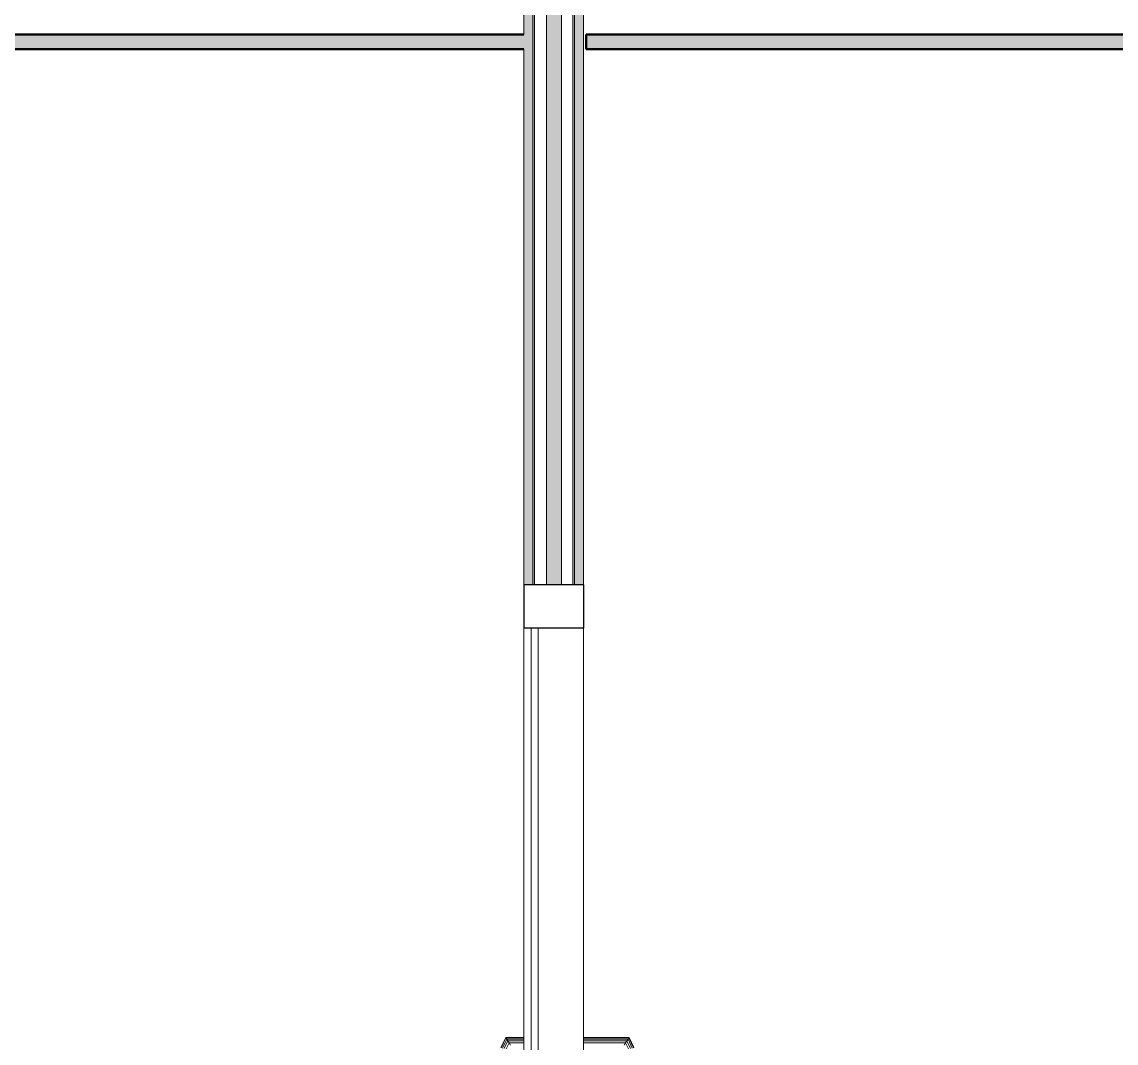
# Model space of a CAD drawing. Header units: millimetres. Extents: x -48147 to 1428745, y -495156 to 18123.
# Drawn here: x 1380830 to 1382669, y -476419 to -474703 of the extents above; entities that cross this region are included whole.
import ezdxf

# ---------------------------------------------------------------- set-up
doc = ezdxf.new("R2010")
doc.units = ezdxf.units.MM
doc.header["$MEASUREMENT"] = 0
doc.linetypes.add('Wipeout_Contour', pattern=[1000, 0, -1000])
for name, color, linetype in [('New_A-20-M_Ceiling', 7, 'Continuous'), ('New_A-25-M_Wall_Int', 7, 'Continuous'), ('New_ArchiCAD Doors', 7, 'Continuous')]:
    doc.layers.add(name, color=color, linetype=linetype)
for name, color, linetype, lineweight, true_color in [('New_A-20-M_Ceiling_Pen_No__107', 7, 'Continuous', 15, 0xa6a6a6), ('New_A-20-M_Ceiling_Pen_No__29', 7, 'Continuous', 50, 0x2a2a2a), ('New_A-25-M_Wall_Int_Pen_No__107', 7, 'Continuous', 15, 0xa6a6a6), ('New_ArchiCAD Doors_Pen_No__43', 7, 'Continuous', 30, 0x444444), ('New_ArchiCAD Doors_Pen_No__63', 7, 'Continuous', 20, 0x606060)]:
    doc.layers.add(name, color=color, linetype=linetype, lineweight=lineweight, true_color=true_color)
for name, color, linetype, lineweight in [('New_A-20-M_Ceiling_Pen_No__89', 8, 'Continuous', 20), ('New_A-25-M_Wall_Int_Pen_No__1', 7, 'Continuous', 13), ('New_A-25-M_Wall_Int_Pen_No__87', 8, 'Continuous', 20), ('New_ArchiCAD Doors_Pen_No__3', 7, 'Continuous', 18), ('New_ArchiCAD Doors_Pen_No__93', 8, 'Continuous', 13)]:
    doc.layers.add(name, color=color, linetype=linetype, lineweight=lineweight)

# ---------------------------------------------------------------- blocks, each defined once
blk = doc.blocks.new('Section Elem_26_2', base_point=(1341556.5, -489899))
at = {"color": 254, "linetype": 'Wipeout_Contour', "lineweight": 0, "ltscale": 5844766.702450075}
blk.add_wipeout([(1381773.7, -475649), (1381773.8, -475649), (1381773.8, -474682.1), (1381773.7, -474682.1)], dxfattribs=at).dxf.layer = 'New_A-25-M_Wall_Int'
blk = doc.blocks.new('*X50', base_point=(1341556.5, -489899))
at = {"layer": 'New_A-25-M_Wall_Int_Pen_No__107', "linetype": 'Continuous'}
blk.add_hatch(color=256, dxfattribs=at).paths.add_polyline_path([(1381711.7, -475649), (1381736.7, -475649), (1381736.7, -473989), (1381711.7, -473989)])
blk = doc.blocks.new('Section Elem_27_2', base_point=(1341556.5, -489899))
at = {"layer": 'New_A-25-M_Wall_Int_Pen_No__107', "linetype": 'Continuous'}
blk.add_hatch(color=256, dxfattribs=at).paths.add_polyline_path([(1381673.7, -473989), (1381673.7, -475649), (1381688.7, -475649), (1381688.7, -473989)])
at = {"layer": 'New_A-25-M_Wall_Int_Pen_No__107', "linetype": 'Continuous', "lineweight": 0, "true_color": 0x535353}
blk.add_hatch(color=251, dxfattribs=at).paths.add_polyline_path([(1381688.7, -475649), (1381691.7, -475649), (1381691.7, -473989), (1381688.7, -473989)])
at = {"layer": 'New_A-25-M_Wall_Int_Pen_No__1', "linetype": 'Continuous'}
for p, q in [((1381673.7, -473989), (1381673.7, -474724)), ((1381673.7, -474749), (1381673.7, -475649))]:
    blk.add_line(p, q, dxfattribs=at)
at = {"color": 254, "linetype": 'Wipeout_Contour', "lineweight": 0, "ltscale": 7307028.573340777}
blk.add_wipeout([(1381773.8, -475649), (1381773.7, -475649), (1381773.7, -475706), (1381773.8, -475706), (1381773.8, -476409.9)], dxfattribs=at).dxf.layer = 'New_A-25-M_Wall_Int'
at = {"layer": 'New_A-25-M_Wall_Int_Pen_No__1', "linetype": 'Continuous'}
blk.add_line((1381773.7, -473989), (1381773.7, -475649), dxfattribs=at)
at = {"color": 254, "linetype": 'Wipeout_Contour', "lineweight": 0, "ltscale": 5844044.067370616}
blk.add_wipeout([(1381691.7, -475649), (1381711.7, -475649), (1381711.7, -473989), (1381691.7, -473989)], dxfattribs=at).dxf.layer = 'New_A-25-M_Wall_Int'
at = {"layer": 'New_A-25-M_Wall_Int_Pen_No__1', "linetype": 'Continuous'}
for p, q in [((1381688.7, -473989), (1381688.7, -475649)), ((1381691.7, -473989), (1381691.7, -475649))]:
    blk.add_line(p, q, dxfattribs=at)
at = {"color": 254, "linetype": 'Wipeout_Contour', "lineweight": 0, "ltscale": 5844129.181907733}
blk.add_wipeout([(1381711.7, -475649), (1381736.7, -475649), (1381736.7, -473989), (1381711.7, -473989)], dxfattribs=at).dxf.layer = 'New_A-25-M_Wall_Int'
at = {"layer": 'New_A-25-M_Wall_Int_Pen_No__1', "linetype": 'Continuous'}
blk.add_line((1381711.7, -473989), (1381711.7, -475649), dxfattribs=at)
at = {"layer": 'New_A-25-M_Wall_Int'}
blk.add_blockref('*X50', (1341556.5, -489899), dxfattribs=at)
at = {"color": 254, "linetype": 'Wipeout_Contour', "lineweight": 0, "ltscale": 5844212.405132448}
blk.add_wipeout([(1381736.7, -475649), (1381755.7, -475649), (1381755.7, -473989), (1381736.7, -473989)], dxfattribs=at).dxf.layer = 'New_A-25-M_Wall_Int'
at = {"layer": 'New_A-25-M_Wall_Int_Pen_No__107', "linetype": 'Continuous', "lineweight": 0, "true_color": 0x535353}
blk.add_hatch(color=251, dxfattribs=at).paths.add_polyline_path([(1381755.7, -475649), (1381758.7, -475649), (1381758.7, -473989), (1381755.7, -473989)])
at = {"layer": 'New_A-25-M_Wall_Int_Pen_No__107', "linetype": 'Continuous'}
blk.add_hatch(color=256, dxfattribs=at).paths.add_polyline_path([(1381758.7, -475649), (1381773.7, -475649), (1381773.7, -473989), (1381758.7, -473989)])
at = {"layer": 'New_A-25-M_Wall_Int_Pen_No__1', "linetype": 'Continuous'}
for p, q in [((1381736.7, -473989), (1381736.7, -475649)), ((1381755.7, -473989), (1381755.7, -475649)), ((1381758.7, -473989), (1381758.7, -475649))]:
    blk.add_line(p, q, dxfattribs=at)
blk = doc.blocks.new('Section Elem_28_2', base_point=(1341556.5, -489899))
at = {"layer": 'New_A-25-M_Wall_Int_Pen_No__87', "linetype": 'Continuous'}
blk.add_line((1381773.8, -474288.7), (1381773.8, -476410), dxfattribs=at)
blk = doc.blocks.new('Section Elem_58_2', base_point=(1341556.5, -489899))
at = {"color": 254, "linetype": 'Wipeout_Contour', "lineweight": 0, "ltscale": 5846580.466203646}
blk.add_wipeout([(1381673.7, -477683), (1381773.7, -477683), (1381773.7, -475722), (1381673.7, -475722)], dxfattribs=at).dxf.layer = 'New_ArchiCAD Doors'
at = {"color": 254, "linetype": 'Wipeout_Contour', "lineweight": 0, "ltscale": 19002225.66534747}
blk.add_wipeout([(1381773.8, -475722), (1381773.7, -475722), (1381773.7, -477749), (1381773.8, -477749), (1381773.8, -477049), (1381773.7, -477049), (1381773.7, -477048.3), (1381773.7, -477030), (1381773.8, -477030), (1381773.8, -476428.9), (1381773.7, -476428.9), (1381773.7, -476410), (1381773.8, -476410)], dxfattribs=at).dxf.layer = 'New_ArchiCAD Doors'
at = {"color": 254, "linetype": 'Wipeout_Contour', "lineweight": 0, "ltscale": 5845978.063509325}
blk.add_wipeout([(1381648.8, -476419), (1381651.2, -476422.8), (1381673.7, -476422.8), (1381673.7, -476419)], dxfattribs=at).dxf.layer = 'New_ArchiCAD Doors'
at = {"layer": 'New_ArchiCAD Doors_Pen_No__3', "linetype": 'Continuous'}
for p, q in [((1381773.8, -475803.4), (1381773.8, -475863.4)), ((1381773.8, -475900.8), (1381773.8, -475960.8)), ((1381773.8, -475998.3), (1381773.8, -476058.3)), ((1381773.8, -476095.7), (1381773.8, -476155.7)), ((1381773.8, -476193.2), (1381773.8, -476253.2)), ((1381773.8, -476290.6), (1381773.8, -476350.6))]:
    blk.add_line(p, q, dxfattribs=at)
at = {"color": 254, "linetype": 'Wipeout_Contour', "lineweight": 0, "ltscale": 5845480.184399918}
blk.add_wipeout([(1381773.8, -475706), (1381773.7, -475706), (1381773.7, -475722), (1381773.8, -475722)], dxfattribs=at).dxf.layer = 'New_ArchiCAD Doors'
at = {"color": 254, "linetype": 'Wipeout_Contour', "lineweight": 0, "ltscale": 5845969.164024738}
blk.add_wipeout([(1381646.7, -476415.7), (1381648.8, -476419), (1381673.7, -476419), (1381673.7, -476415.7)], dxfattribs=at).dxf.layer = 'New_ArchiCAD Doors'
at = {"color": 254, "linetype": 'Wipeout_Contour', "lineweight": 0, "ltscale": 5846532.957708083}
blk.add_wipeout([(1381773.7, -476422.8), (1381842.2, -476422.8), (1381844.6, -476419), (1381773.7, -476419)], dxfattribs=at).dxf.layer = 'New_ArchiCAD Doors'
at = {"color": 254, "linetype": 'Wipeout_Contour', "lineweight": 0, "ltscale": 5845253.779035573}
blk.add_wipeout([(1381773.7, -475722), (1381773.7, -475649), (1381673.7, -475649), (1381673.7, -475722)], dxfattribs=at).dxf.layer = 'New_ArchiCAD Doors'
at = {"color": 254, "linetype": 'Wipeout_Contour', "lineweight": 0, "ltscale": 5846532.599787088}
blk.add_wipeout([(1381773.7, -476419), (1381844.6, -476419), (1381846.7, -476415.7), (1381773.7, -476415.7)], dxfattribs=at).dxf.layer = 'New_ArchiCAD Doors'
at = {"color": 254, "linetype": 'Wipeout_Contour', "lineweight": 0, "ltscale": 5845931.265737906}
blk.add_wipeout([(1381647.8, -476430), (1381651.2, -476422.8), (1381648.8, -476419), (1381644, -476429.1)], dxfattribs=at).dxf.layer = 'New_ArchiCAD Doors'
at = {"layer": 'New_ArchiCAD Doors_Pen_No__3', "linetype": 'Continuous'}
blk.add_line((1381773.8, -475706), (1381773.8, -475765.9), dxfattribs=at)
at = {"layer": 'New_ArchiCAD Doors_Pen_No__43', "linetype": 'Continuous'}
for p, q in [((1381673.7, -475649), (1381673.7, -475722)), ((1381773.7, -475649), (1381773.7, -475722)), ((1381773.7, -475722), (1381673.7, -475722))]:
    blk.add_line(p, q, dxfattribs=at)
at = {"layer": 'New_ArchiCAD Doors_Pen_No__43', "linetype": 'Continuous', "flags": 128}
blk.add_lwpolyline([(1381773.7, -475649), (1381758.7, -475649), (1381755.7, -475649), (1381736.7, -475649), (1381711.7, -475649), (1381691.7, -475649), (1381688.7, -475649), (1381673.7, -475649)], dxfattribs=at)
at = {"layer": 'New_ArchiCAD Doors_Pen_No__63', "linetype": 'Continuous'}
for p, q in [((1381773.8, -475706), (1381773.8, -475649)), ((1381773.7, -475722), (1381773.7, -475706)), ((1381773.8, -475706), (1381773.8, -475722)), ((1381685.7, -475722), (1381685.7, -477683)), ((1381697.7, -477683), (1381697.7, -475722))]:
    blk.add_line(p, q, dxfattribs=at)
at = {"color": 254, "linetype": 'Wipeout_Contour', "lineweight": 0, "ltscale": 5845961.218126289}
blk.add_wipeout([(1381673.7, -476412.6), (1381644.7, -476412.6), (1381646.7, -476415.7), (1381673.7, -476415.7)], dxfattribs=at).dxf.layer = 'New_ArchiCAD Doors'
at = {"color": 254, "linetype": 'Wipeout_Contour', "lineweight": 0, "ltscale": 5846678.323239721}
blk.add_wipeout([(1381845.6, -476430), (1381849.4, -476429.1), (1381844.6, -476419), (1381842.2, -476422.8)], dxfattribs=at).dxf.layer = 'New_ArchiCAD Doors'
at = {"color": 254, "linetype": 'Wipeout_Contour', "lineweight": 0, "ltscale": 5845954.913891528}
blk.add_wipeout([(1381643.5, -476410.6), (1381644.7, -476412.6), (1381673.7, -476412.6), (1381673.7, -476410.6)], dxfattribs=at).dxf.layer = 'New_ArchiCAD Doors'
at = {"color": 254, "linetype": 'Wipeout_Contour', "lineweight": 0, "ltscale": 5846532.282726802}
blk.add_wipeout([(1381773.7, -476412.6), (1381773.7, -476415.7), (1381846.7, -476415.7), (1381848.7, -476412.6)], dxfattribs=at).dxf.layer = 'New_ArchiCAD Doors'
at = {"color": 254, "linetype": 'Wipeout_Contour', "lineweight": 0, "ltscale": 5845917.445737995}
blk.add_wipeout([(1381644, -476429.1), (1381648.8, -476419), (1381646.7, -476415.7), (1381640.7, -476428.4)], dxfattribs=at).dxf.layer = 'New_ArchiCAD Doors'
at = {"color": 254, "linetype": 'Wipeout_Contour', "lineweight": 0, "ltscale": 5846532.024592304}
blk.add_wipeout([(1381773.7, -476412.6), (1381848.7, -476412.6), (1381849.9, -476410.6), (1381773.7, -476410.6)], dxfattribs=at).dxf.layer = 'New_ArchiCAD Doors'
at = {"color": 254, "linetype": 'Wipeout_Contour', "lineweight": 0, "ltscale": 5845905.113395575}
blk.add_wipeout([(1381640.7, -476428.4), (1381646.7, -476415.7), (1381644.7, -476412.6), (1381637.7, -476427.7)], dxfattribs=at).dxf.layer = 'New_ArchiCAD Doors'
at = {"color": 254, "linetype": 'Wipeout_Contour', "lineweight": 0, "ltscale": 5846686.429265643}
blk.add_wipeout([(1381849.4, -476429.1), (1381852.7, -476428.4), (1381846.7, -476415.7), (1381844.6, -476419)], dxfattribs=at).dxf.layer = 'New_ArchiCAD Doors'
at = {"color": 254, "linetype": 'Wipeout_Contour', "lineweight": 0, "ltscale": 5845895.317429827}
blk.add_wipeout([(1381637.7, -476427.7), (1381644.7, -476412.6), (1381643.5, -476410.6), (1381635.7, -476427.3)], dxfattribs=at).dxf.layer = 'New_ArchiCAD Doors'
at = {"color": 254, "linetype": 'Wipeout_Contour', "lineweight": 0, "ltscale": 5846693.683795797}
blk.add_wipeout([(1381852.7, -476428.4), (1381855.7, -476427.7), (1381848.7, -476412.6), (1381846.7, -476415.7)], dxfattribs=at).dxf.layer = 'New_ArchiCAD Doors'
at = {"color": 254, "linetype": 'Wipeout_Contour', "lineweight": 0, "ltscale": 5845890.175834525}
blk.add_wipeout([(1381635.7, -476427.3), (1381643.5, -476410.6), (1381643.1, -476410), (1381635, -476427.1)], dxfattribs=at).dxf.layer = 'New_ArchiCAD Doors'
at = {"color": 254, "linetype": 'Wipeout_Contour', "lineweight": 0, "ltscale": 5846699.42464751}
blk.add_wipeout([(1381855.7, -476427.7), (1381857.7, -476427.3), (1381849.9, -476410.6), (1381848.7, -476412.6)], dxfattribs=at).dxf.layer = 'New_ArchiCAD Doors'
at = {"color": 254, "linetype": 'Wipeout_Contour', "lineweight": 0, "ltscale": 5845951.607930224}
blk.add_wipeout([(1381673.7, -476410), (1381643.1, -476410), (1381643.5, -476410.6), (1381673.7, -476410.6)], dxfattribs=at).dxf.layer = 'New_ArchiCAD Doors'
at = {"color": 254, "linetype": 'Wipeout_Contour', "lineweight": 0, "ltscale": 5846702.411481023}
blk.add_wipeout([(1381857.7, -476427.3), (1381858.4, -476427.1), (1381850.4, -476410), (1381849.9, -476410.6)], dxfattribs=at).dxf.layer = 'New_ArchiCAD Doors'
at = {"layer": 'New_ArchiCAD Doors_Pen_No__63', "linetype": 'Continuous'}
blk.add_line((1381673.7, -477683), (1381673.7, -475722), dxfattribs=at)
at = {"layer": 'New_ArchiCAD Doors_Pen_No__93', "linetype": 'Continuous'}
for p, q in [((1381635, -476427.1), (1381643.1, -476410)), ((1381635.7, -476427.3), (1381643.5, -476410.6)), ((1381637.7, -476427.7), (1381644.7, -476412.6)), ((1381640.7, -476428.4), (1381646.7, -476415.7)), ((1381643.1, -476410), (1381673.7, -476410)), ((1381643.1, -476410), (1381643.5, -476410.6)), ((1381643.5, -476410.6), (1381673.7, -476410.6)), ((1381643.5, -476410.6), (1381644.7, -476412.6)), ((1381644.7, -476412.6), (1381673.7, -476412.6)), ((1381644.7, -476412.6), (1381646.7, -476415.7)), ((1381646.7, -476415.7), (1381673.7, -476415.7)), ((1381646.7, -476415.7), (1381648.8, -476419)), ((1381644, -476429.1), (1381648.8, -476419)), ((1381648.8, -476419), (1381673.7, -476419)), ((1381648.8, -476419), (1381651.2, -476422.8))]:
    blk.add_line(p, q, dxfattribs=at)
at = {"color": 254, "linetype": 'Wipeout_Contour', "lineweight": 0, "ltscale": 5846531.883127186}
blk.add_wipeout([(1381773.7, -476410), (1381773.7, -476410.6), (1381849.9, -476410.6), (1381850.4, -476410)], dxfattribs=at).dxf.layer = 'New_ArchiCAD Doors'
at = {"layer": 'New_ArchiCAD Doors_Pen_No__3', "linetype": 'Continuous'}
blk.add_line((1381773.8, -476388.1), (1381773.8, -476410), dxfattribs=at)
at = {"layer": 'New_ArchiCAD Doors_Pen_No__63', "linetype": 'Continuous'}
for p, q in [((1381773.7, -475722), (1381773.7, -477683)), ((1381773.8, -475722), (1381773.8, -476410))]:
    blk.add_line(p, q, dxfattribs=at)
at = {"layer": 'New_ArchiCAD Doors_Pen_No__93', "linetype": 'Continuous'}
for p, q in [((1381773.7, -476410), (1381773.7, -476410.6)), ((1381850.4, -476410), (1381773.7, -476410)), ((1381773.7, -476410.6), (1381773.7, -476412.6)), ((1381849.9, -476410.6), (1381773.7, -476410.6)), ((1381773.7, -476412.6), (1381773.7, -476415.7)), ((1381848.7, -476412.6), (1381773.7, -476412.6)), ((1381773.7, -476415.7), (1381773.7, -476419)), ((1381846.7, -476415.7), (1381773.7, -476415.7)), ((1381846.7, -476415.7), (1381844.6, -476419)), ((1381848.7, -476412.6), (1381846.7, -476415.7)), ((1381852.7, -476428.4), (1381846.7, -476415.7)), ((1381849.9, -476410.6), (1381848.7, -476412.6)), ((1381855.7, -476427.7), (1381848.7, -476412.6)), ((1381850.4, -476410), (1381849.9, -476410.6)), ((1381857.7, -476427.3), (1381849.9, -476410.6)), ((1381858.4, -476427.1), (1381850.4, -476410)), ((1381844.6, -476419), (1381773.7, -476419)), ((1381773.7, -476419), (1381773.7, -476422.8)), ((1381844.6, -476419), (1381842.2, -476422.8)), ((1381849.4, -476429.1), (1381844.6, -476419))]:
    blk.add_line(p, q, dxfattribs=at)
blk = doc.blocks.new('Section Elem_264_2', base_point=(1341556.5, -489899))
at = {"layer": 'New_A-20-M_Ceiling_Pen_No__107', "linetype": 'Continuous'}
blk.add_hatch(color=256, dxfattribs=at).paths.add_polyline_path([(1381673.7, -474724), (1380173.4, -474724), (1380173.4, -474749), (1381673.7, -474749)])
at = {"layer": 'New_A-20-M_Ceiling_Pen_No__29', "linetype": 'Continuous'}
for p, q in [((1381673.7, -474724), (1380173.4, -474724)), ((1381673.7, -474749), (1380173.4, -474749))]:
    blk.add_line(p, q, dxfattribs=at)
blk = doc.blocks.new('Section Elem_266_2', base_point=(1341556.5, -489899))
at = {"color": 254, "linetype": 'Wipeout_Contour', "lineweight": 0, "ltscale": 5844225.730397073}
blk.add_wipeout([(1381778.5, -474724), (1381778.1, -474724), (1381778.1, -474749), (1381778.5, -474749)], dxfattribs=at).dxf.layer = 'New_A-20-M_Ceiling'
at = {"layer": 'New_A-20-M_Ceiling_Pen_No__107', "linetype": 'Continuous'}
blk.add_hatch(color=256, dxfattribs=at).paths.add_polyline_path([(1381778.5, -474724), (1381778.5, -474749), (1385618.2, -474749), (1385618.2, -474724)])
at = {"layer": 'New_A-20-M_Ceiling_Pen_No__29', "linetype": 'Continuous'}
for p, q in [((1381778.5, -474724), (1381778.5, -474749)), ((1385618.2, -474724), (1381778.5, -474724)), ((1385618.2, -474749), (1381778.5, -474749))]:
    blk.add_line(p, q, dxfattribs=at)
at = {"layer": 'New_A-20-M_Ceiling_Pen_No__89', "linetype": 'Continuous'}
for p, q in [((1381778.1, -474724), (1381778.5, -474724)), ((1381778.1, -474749), (1381778.1, -474724)), ((1381778.1, -474749), (1381778.5, -474749))]:
    blk.add_line(p, q, dxfattribs=at)

msp = doc.modelspace()

# ---------------------------------------------------------------- block references
at = {"layer": 'New_A-25-M_Wall_Int'}
msp.add_blockref('Section Elem_26_2', (1341556.5, -489899), dxfattribs=at)

# ---------------------------------------------------------------- next in the draw order: block references
msp.add_blockref('Section Elem_27_2', (1341556.5, -489899), dxfattribs=at)

# ---------------------------------------------------------------- next in the draw order: block references
at = {"layer": 'New_A-20-M_Ceiling'}
msp.add_blockref('Section Elem_264_2', (1341556.5, -489899), dxfattribs=at)
at = {"layer": 'New_A-25-M_Wall_Int'}
msp.add_blockref('Section Elem_28_2', (1341556.5, -489899), dxfattribs=at)

# ---------------------------------------------------------------- next in the draw order: block references
at = {"layer": 'New_A-20-M_Ceiling'}
msp.add_blockref('Section Elem_266_2', (1341556.5, -489899), dxfattribs=at)
at = {"layer": 'New_ArchiCAD Doors'}
msp.add_blockref('Section Elem_58_2', (1341556.5, -489899), dxfattribs=at)

doc.saveas('drawing.dxf')
